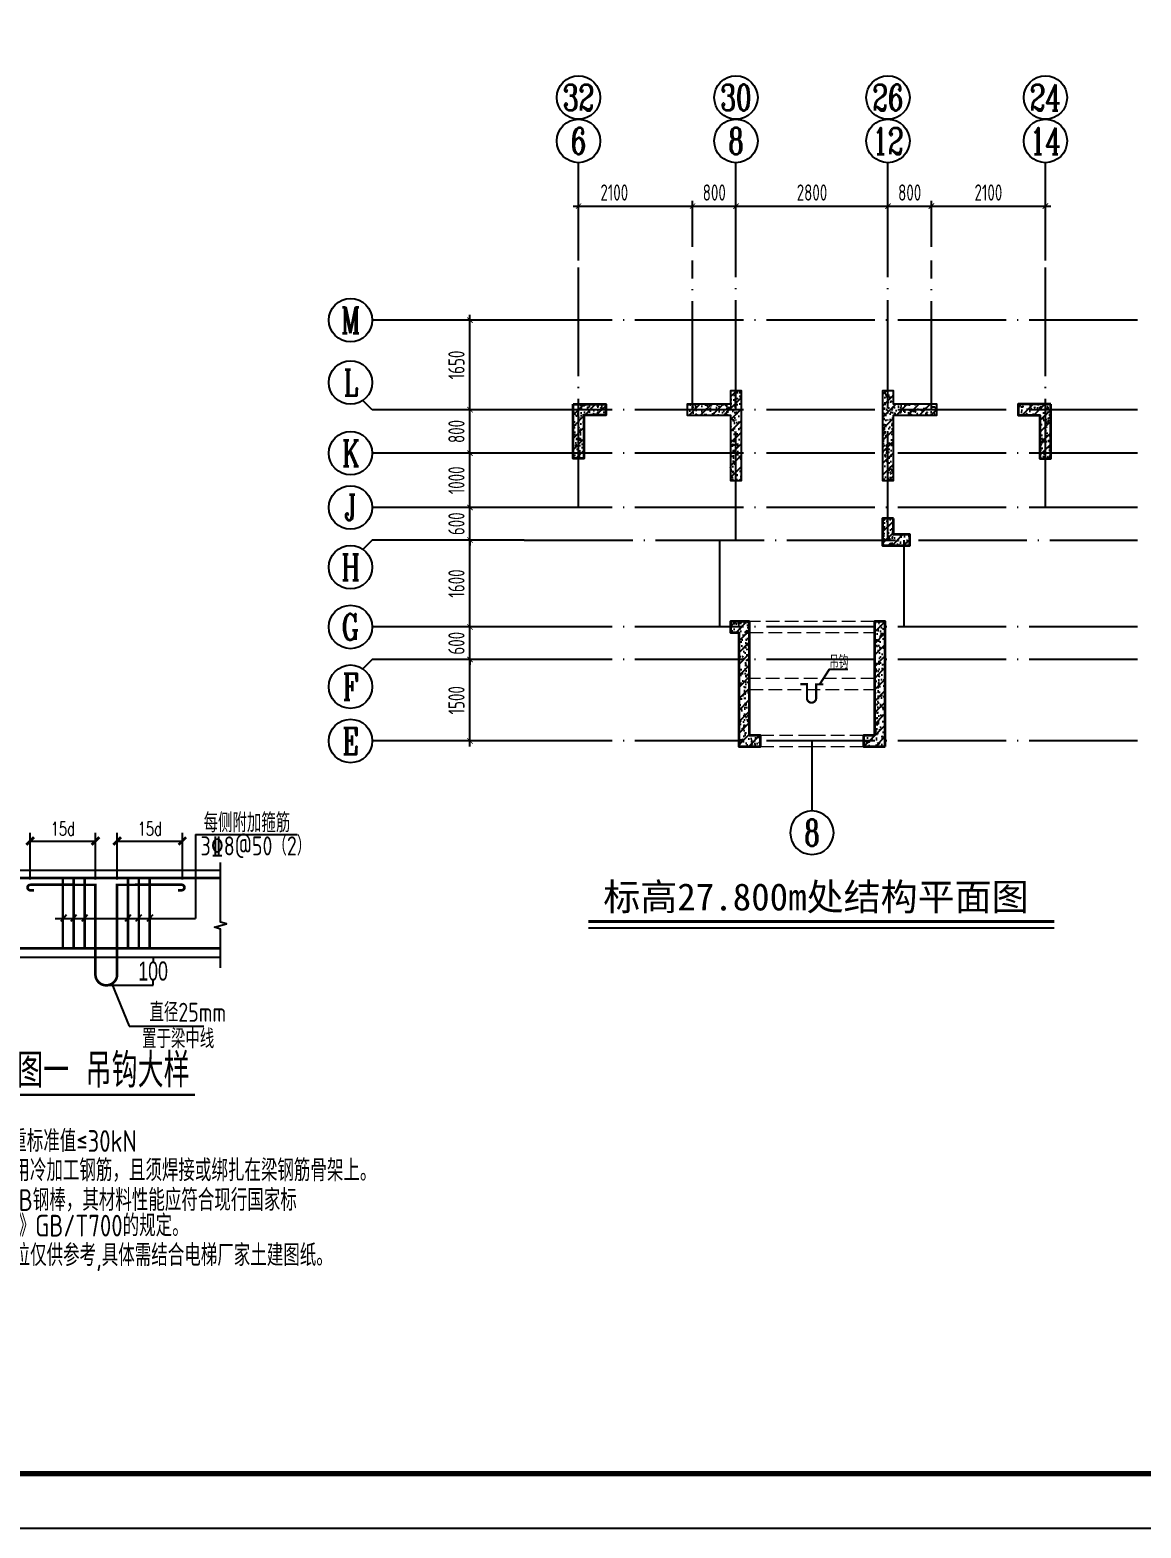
# Model space of a CAD drawing. Extents: x -668857 to 185752, y -270966 to 286822.
# Drawn here: x -168713 to -148245, y -247466 to -219877 of the extents above; entities that cross this region are included whole.
import ezdxf
from ezdxf.enums import TextEntityAlignment as Align

# ---------------------------------------------------------------- set-up
doc = ezdxf.new("R2010")
doc.units = 0
doc.header["$LTSCALE"] = 1000
for name, pattern in [('__DASH', [0.35, 0.25, -0.1]), ('DASH', [0.35, 0.25, -0.1]), ('DOTE', [2.42, 2, -0.2, 0.02, -0.2])]:
    doc.linetypes.add(name, pattern=pattern)
doc.layers.get('0').update_dxf_attribs({"linetype": 'CONTINUOUS'})
doc.layers.get('DEFPOINTS').update_dxf_attribs({"linetype": 'CONTINUOUS'})
for name, color, linetype in [('-TK', 7, 'CONTINUOUS'), ('0p-标字', 7, 'CONTINUOUS'), ('0p-标注', 43, 'CONTINUOUS'), ('A-AXIS', 1, 'CONTINUOUS'), ('A-DOTE', 10, 'DOTE'), ('AXIS_NUM', 7, 'CONTINUOUS'), ('DIM', 2, 'CONTINUOUS'), ('S-L主梁线', 4, 'DASH'), ('S-Q墙填充', 252, 'CONTINUOUS'), ('S-Q墙实线', 6, 'CONTINUOUS'), ('S-Y一般标注', 3, 'CONTINUOUS'), ('S-Z柱填充', 252, 'CONTINUOUS'), ('S-Z柱实线', 6, 'CONTINUOUS'), ('S-引出线', 40, 'CONTINUOUS'), ('S-文字', 7, 'CONTINUOUS'), ('TEXT', 2, 'CONTINUOUS')]:
    doc.layers.add(name, color=color, linetype=linetype)
doc.styles.add('$2$X', font='romans0.shx', dxfattribs={"width": 0.7, "bigfont": 'hz00.shx'})
doc.styles.add('-宋体', font='', dxfattribs={"width": 0.7, "height": 300, "bigfont": '宋体.TTF'})
doc.styles.add('AHZTXT', font='atxt.shx', dxfattribs={"width": 0.7, "bigfont": 'ahztxt.shx'})
doc.styles.add('DIM_FONT', font='SIMPLEX.shx', dxfattribs={"width": 0.56})
doc.styles.add('TSSD_Axis', font='complex.shx', dxfattribs={"width": 0.7, "bigfont": 'hztxt.shx'})
doc.styles.add('TSSD_DIMENSION', font='Tssdeng.shx', dxfattribs={"width": 0.7, "bigfont": 'tssdchn.shx'})
doc.styles.add('TSSD_REIN', font='tssdeng.shx', dxfattribs={"width": 0.7, "height": 300, "bigfont": 'tssdchn.shx'})
doc.styles.get('-宋体').set_extended_font_data('SimSun')
doc.dimstyles.new('DIM梁定位100', dxfattribs={"dimtxt": 250, "dimasz": 100, "dimexe": 150, "dimexo": 100, "dimgap": 100, "dimtad": 1, "dimdec": 0, "dimdsep": 46, "dimtxsty": '$2$X', "dimblk": '$1$_archtick', "dimcen": 2.5, "dimclrd": 256, "dimclre": 256, "dimclrt": 7, "dimadec": 3, "dimazin": 0, "dimtfac": 1, "dimtdec": 0, "dimtix": 1, "dimtmove": 2, "dimatfit": 3, "dimldrblk": '$1$_archtick', "dimfxl": 1.25, "dimtolj": 1, "dimtzin": 0, "dimlwd": -1, "dimlwe": -1, "dimarcsym": 0})
doc.dimstyles.new('NORMAL', dxfattribs={"dimtxt": 0.18, "dimasz": 0.18, "dimexe": 0.18, "dimexo": 0.0625, "dimgap": 0.09, "dimtad": 0, "dimtih": 1, "dimtoh": 1, "dimdec": 4, "dimzin": 0, "dimdsep": 46, "dimtxsty": 'DIM_FONT', "dimcen": 0.09, "dimclrt": 4, "dimadec": 0, "dimazin": 0, "dimtfac": 1, "dimtdec": 4, "dimtofl": 0, "dimtmove": 2, "dimatfit": 3, "dimfxl": 1, "dimtolj": 1, "dimtzin": 0, "dimarcsym": 0})
doc.dimstyles.new('TSSD_100_100', dxfattribs={"dimtxt": 300, "dimasz": 100, "dimexe": 100, "dimexo": 250, "dimgap": 100, "dimtad": 1, "dimdec": 0, "dimzin": 0, "dimdsep": 46, "dimtxsty": 'TSSD_DIMENSION', "dimblk": 'ARCHTICK', "dimcen": 0, "dimdle": 100, "dimclrt": 7, "dimadec": 0, "dimazin": 0, "dimtfac": 1, "dimtdec": 0, "dimtix": 1, "dimtmove": 2, "dimatfit": 3, "dimldrblk": 'ARCHTICK', "dimfxl": 1, "dimtolj": 1, "dimtzin": 0, "dimarcsym": 0})
pattern_1 = [(50, (-145880.7, -181478.28), (215.17805, -18.82564), [22.5, -247.5]), (355, (-145880.7, -181478.28), (-41.6254, 225.6576), [18, -198]), (100.4514, (-145862.77, -181479.85), (173.5528, 206.8319), [19.1221, -210.3426]), (46.1842, (-145880.7, -181418.28), (320.1723, -49.6557), [33.75, -371.25]), (96.6356, (-145854.02, -181422.42), (280.3988, 292.2354), [28.683, -315.514]), (351.1842, (-145880.7, -181418.28), (280.3986, 292.2356), [27, -297]), (21, (-145850.7, -181433.28), (179.0721, -120.78567), [22.5, -247.5]), (326, (-145850.7, -181433.28), (72.9946, 217.545), [18, -198]), (71.4514, (-145835.78, -181443.35), (252.0668, 96.75915), [19.1221, -210.3426]), (37.5, (-145880.705, -181478.28), (3.64796, 99.86816), [0, -195.6, 0, -201, 0, -198.75]), (7.5, (-145880.7, -181478.28), (78.92086, 118.32351), [0, -114.6, 0, -191.1, 0, -75.75]), (327.5, (-145947.605, -181478.28), (160.14673, -6.76646), [0, -75, 0, -234, 0, -310.5]), (317.5, (-145977.6, -181478.28), (174.95585, 30.0315), [0, -97.5, 0, -155.4, 0, -220.5]), (45, (-145880.7, -181478.28), (-106.066, 106.066), [])]
pattern_2 = [(50, (-151142.54, -13442.2), (215.17805, -18.82564), [22.5, -247.5]), (355, (-151142.54, -13442.2), (-41.6254, 225.65764), [18, -198]), (100.4514, (-151124.6, -13443.78), (173.55281, 206.83186), [19.12206, -210.34263]), (46.1842, (-151142.54, -13382.2), (320.1723, -49.6557), [33.75, -371.25]), (96.6356, (-151115.86, -13386.34), (280.3988, 292.23536), [28.6831, -315.5139]), (351.1842, (-151142.54, -13382.2), (280.3986, 292.2356), [27, -297]), (21, (-151112.54, -13397.2), (179.07212, -120.78567), [22.5, -247.5]), (326, (-151112.54, -13397.2), (72.9946, 217.54501), [18, -198]), (71.4514, (-151097.62, -13407.27), (252.06679, 96.75915), [19.12206, -210.34263]), (37.5, (-151142.54, -13442.21), (3.647957, 99.868156), [0, -195.6, 0, -201, 0, -198.75]), (7.5, (-151142.54, -13442.21), (78.92086, 118.323514), [0, -114.6, 0, -191.1, 0, -75.75]), (327.5, (-151209.44, -13442.21), (160.14673, -6.766462), [0, -75, 0, -234, 0, -310.5]), (317.5, (-151239.44, -13442.2), (174.95585, 30.031495), [0, -97.5, 0, -155.4, 0, -220.5]), (45, (-151142.54, -13442.2), (-106.06602, 106.06602), [])]

# ---------------------------------------------------------------- blocks, each defined once
blk = doc.blocks.new('A1')
blk.add_lwpolyline([(0, 59400), (0, 0), (84100, 0), (84100, 59400)], close=True)
at = {"const_width": 100}
blk.add_lwpolyline([(2500, 58400), (2500, 1000), (83100, 1000), (83100, 58400)], close=True, dxfattribs=at)
blk = doc.blocks.new('ts_axno')
at = {"color": 0, "linetype": 'ByBlock', "lineweight": -2}
blk.add_circle((0, 0), 0.5, dxfattribs=at)
at = {"color": 0, "linetype": 'ByBlock', "lineweight": -2, "style": 'TSSD_Axis', "width": 0.7}
blk.add_attdef('A', text='', height=0.6, dxfattribs=at).set_placement((0, 0), align=Align.MIDDLE_CENTER)
blk = doc.blocks.new('_ArchTick')
at = {"color": 0, "linetype": 'ByBlock', "const_width": 0.15}
blk.add_lwpolyline([(-0.5, -0.5), (0.5, 0.5)], dxfattribs=at)
blk = doc.blocks.new('*D2775')
at = {"layer": 'DEFPOINTS', "color": 0, "transparency": 16777216}
for p in [(-156507, -223121), (-158607, -224121), (-156507, -224121)]:
    blk.add_point(p, dxfattribs=at)
at = {"layer": 'S-Y一般标注', "color": 0, "lineweight": -2, "transparency": 16777216}
for p, q in [((-158707, -223121), (-156407, -223121)), ((-158607, -223871), (-158607, -223021)), ((-156507, -223871), (-156507, -223021))]:
    blk.add_line(p, q, dxfattribs=at)
at = {"layer": 'S-Y一般标注', "color": 0, "lineweight": -2, "transparency": 16777216, "xscale": 100, "yscale": 100, "zscale": 100, "rotation": 180}
blk.add_blockref('_ArchTick', (-158607, -223121), dxfattribs=at)
at = {"layer": 'S-Y一般标注', "color": 0, "lineweight": -2, "transparency": 16777216, "xscale": 100, "yscale": 100, "zscale": 100}
blk.add_blockref('_ArchTick', (-156507, -223121), dxfattribs=at)
at = {"layer": 'S-Y一般标注', "color": 7, "transparency": 16777216, "insert": (-157949, -222871), "char_height": 300, "attachment_point": 5, "style": 'TSSD_DIMENSION'}
blk.add_mtext('\\A1;2100', dxfattribs=at)
blk = doc.blocks.new('*D2776')
at = {"layer": 'DEFPOINTS', "color": 0, "transparency": 16777216}
for p in [(-152907, -223121), (-155707, -224121), (-152907, -224121)]:
    blk.add_point(p, dxfattribs=at)
at = {"layer": 'S-Y一般标注', "color": 0, "lineweight": -2, "transparency": 16777216}
for p, q in [((-155807, -223121), (-152807, -223121)), ((-155707, -223871), (-155707, -223021)), ((-152907, -223871), (-152907, -223021))]:
    blk.add_line(p, q, dxfattribs=at)
at = {"layer": 'S-Y一般标注', "color": 0, "lineweight": -2, "transparency": 16777216, "xscale": 100, "yscale": 100, "zscale": 100, "rotation": 180}
blk.add_blockref('_ArchTick', (-155707, -223121), dxfattribs=at)
at = {"layer": 'S-Y一般标注', "color": 0, "lineweight": -2, "transparency": 16777216, "xscale": 100, "yscale": 100, "zscale": 100}
blk.add_blockref('_ArchTick', (-152907, -223121), dxfattribs=at)
at = {"layer": 'S-Y一般标注', "color": 7, "transparency": 16777216, "insert": (-154307, -222871), "char_height": 300, "attachment_point": 5, "style": 'TSSD_DIMENSION'}
blk.add_mtext('\\A1;2800', dxfattribs=at)
blk = doc.blocks.new('*D2777')
at = {"layer": 'DEFPOINTS', "color": 0, "transparency": 16777216}
for p in [(-152107, -223121), (-152907, -224121), (-152107, -224121)]:
    blk.add_point(p, dxfattribs=at)
at = {"layer": 'S-Y一般标注', "color": 0, "lineweight": -2, "transparency": 16777216}
for p, q in [((-153007, -223121), (-152007, -223121)), ((-152907, -223871), (-152907, -223021)), ((-152107, -223871), (-152107, -223021))]:
    blk.add_line(p, q, dxfattribs=at)
at = {"layer": 'S-Y一般标注', "color": 0, "lineweight": -2, "transparency": 16777216, "xscale": 100, "yscale": 100, "zscale": 100, "rotation": 180}
blk.add_blockref('_ArchTick', (-152907, -223121), dxfattribs=at)
at = {"layer": 'S-Y一般标注', "color": 0, "lineweight": -2, "transparency": 16777216, "xscale": 100, "yscale": 100, "zscale": 100}
blk.add_blockref('_ArchTick', (-152107, -223121), dxfattribs=at)
at = {"layer": 'S-Y一般标注', "color": 7, "transparency": 16777216, "insert": (-152507, -222871), "char_height": 300, "attachment_point": 5, "style": 'TSSD_DIMENSION'}
blk.add_mtext('\\A1;800', dxfattribs=at)
blk = doc.blocks.new('*D2778')
at = {"layer": 'DEFPOINTS', "color": 0, "transparency": 16777216}
for p in [(-160607, -231471), (-159607, -231471), (-159607, -232971)]:
    blk.add_point(p, dxfattribs=at)
at = {"layer": 'S-Y一般标注', "color": 0, "lineweight": -2, "transparency": 16777216}
for p, q in [((-160607, -233071), (-160607, -231371)), ((-159857, -231471), (-160707, -231471)), ((-159857, -232971), (-160707, -232971))]:
    blk.add_line(p, q, dxfattribs=at)
at = {"layer": 'S-Y一般标注', "color": 0, "lineweight": -2, "transparency": 16777216, "xscale": 100, "yscale": 100, "zscale": 100}
for p, rotation in [((-160607, -231471), 90), ((-160607, -232971), 270)]:
    blk.add_blockref('_ArchTick', p, dxfattribs=dict(at, rotation=rotation))
at = {"layer": 'S-Y一般标注', "color": 7, "transparency": 16777216, "insert": (-160857, -232221), "char_height": 300, "attachment_point": 5, "rotation": 90, "style": 'TSSD_DIMENSION'}
blk.add_mtext('\\A1;1500', dxfattribs=at)
blk = doc.blocks.new('*D2779')
at = {"layer": 'DEFPOINTS', "color": 0, "transparency": 16777216}
for p in [(-160607, -230871), (-159607, -230871), (-159607, -231471)]:
    blk.add_point(p, dxfattribs=at)
at = {"layer": 'S-Y一般标注', "color": 0, "lineweight": -2, "transparency": 16777216}
for p, q in [((-159857, -230871), (-160707, -230871)), ((-160607, -230871), (-160607, -230771)), ((-160607, -231471), (-160607, -230871)), ((-159857, -231471), (-160707, -231471)), ((-160607, -231471), (-160607, -231571))]:
    blk.add_line(p, q, dxfattribs=at)
at = {"layer": 'S-Y一般标注', "color": 0, "lineweight": -2, "transparency": 16777216, "xscale": 100, "yscale": 100, "zscale": 100}
for p, rotation in [((-160607, -230871), 270), ((-160607, -231471), 90)]:
    blk.add_blockref('_ArchTick', p, dxfattribs=dict(at, rotation=rotation))
at = {"layer": 'S-Y一般标注', "color": 7, "transparency": 16777216, "insert": (-160857, -231171), "char_height": 300, "attachment_point": 5, "rotation": 90, "style": 'TSSD_DIMENSION'}
blk.add_mtext('\\A1;600', dxfattribs=at)
blk = doc.blocks.new('*D2780')
at = {"layer": 'DEFPOINTS', "color": 0, "transparency": 16777216}
for p in [(-160607, -229271), (-159607, -229271), (-159607, -230871)]:
    blk.add_point(p, dxfattribs=at)
at = {"layer": 'S-Y一般标注', "color": 0, "lineweight": -2, "transparency": 16777216}
for p, q in [((-160607, -230971), (-160607, -229171)), ((-159857, -229271), (-160707, -229271)), ((-159857, -230871), (-160707, -230871))]:
    blk.add_line(p, q, dxfattribs=at)
at = {"layer": 'S-Y一般标注', "color": 0, "lineweight": -2, "transparency": 16777216, "xscale": 100, "yscale": 100, "zscale": 100}
for p, rotation in [((-160607, -229271), 90), ((-160607, -230871), 270)]:
    blk.add_blockref('_ArchTick', p, dxfattribs=dict(at, rotation=rotation))
at = {"layer": 'S-Y一般标注', "color": 7, "transparency": 16777216, "insert": (-160857, -230071), "char_height": 300, "attachment_point": 5, "rotation": 90, "style": 'TSSD_DIMENSION'}
blk.add_mtext('\\A1;1600', dxfattribs=at)
blk = doc.blocks.new('*D2781')
at = {"layer": 'DEFPOINTS', "color": 0, "transparency": 16777216}
for p in [(-160607, -228671), (-159607, -228671), (-159607, -229271)]:
    blk.add_point(p, dxfattribs=at)
at = {"layer": 'S-Y一般标注', "color": 0, "lineweight": -2, "transparency": 16777216}
for p, q in [((-159857, -228671), (-160707, -228671)), ((-160607, -228671), (-160607, -228571)), ((-160607, -229271), (-160607, -228671)), ((-159857, -229271), (-160707, -229271)), ((-160607, -229271), (-160607, -229371))]:
    blk.add_line(p, q, dxfattribs=at)
at = {"layer": 'S-Y一般标注', "color": 0, "lineweight": -2, "transparency": 16777216, "xscale": 100, "yscale": 100, "zscale": 100}
for p, rotation in [((-160607, -228671), 270), ((-160607, -229271), 90)]:
    blk.add_blockref('_ArchTick', p, dxfattribs=dict(at, rotation=rotation))
at = {"layer": 'S-Y一般标注', "color": 7, "transparency": 16777216, "insert": (-160857, -228971), "char_height": 300, "attachment_point": 5, "rotation": 90, "style": 'TSSD_DIMENSION'}
blk.add_mtext('\\A1;600', dxfattribs=at)
blk = doc.blocks.new('*D2782')
at = {"layer": 'DEFPOINTS', "color": 0, "transparency": 16777216}
for p in [(-160607, -227671), (-159607, -227671), (-159607, -228671)]:
    blk.add_point(p, dxfattribs=at)
at = {"layer": 'S-Y一般标注', "color": 0, "lineweight": -2, "transparency": 16777216}
for p, q in [((-160607, -228771), (-160607, -227571)), ((-159857, -227671), (-160707, -227671)), ((-159857, -228671), (-160707, -228671))]:
    blk.add_line(p, q, dxfattribs=at)
at = {"layer": 'S-Y一般标注', "color": 0, "lineweight": -2, "transparency": 16777216, "xscale": 100, "yscale": 100, "zscale": 100}
for p, rotation in [((-160607, -227671), 90), ((-160607, -228671), 270)]:
    blk.add_blockref('_ArchTick', p, dxfattribs=dict(at, rotation=rotation))
at = {"layer": 'S-Y一般标注', "color": 7, "transparency": 16777216, "insert": (-160857, -228171), "char_height": 300, "attachment_point": 5, "rotation": 90, "style": 'TSSD_DIMENSION'}
blk.add_mtext('\\A1;1000', dxfattribs=at)
blk = doc.blocks.new('*D2783')
at = {"layer": 'DEFPOINTS', "color": 0, "transparency": 16777216}
for p in [(-160607, -226871), (-159607, -226871), (-159607, -227671)]:
    blk.add_point(p, dxfattribs=at)
at = {"layer": 'S-Y一般标注', "color": 0, "lineweight": -2, "transparency": 16777216}
for p, q in [((-160607, -227771), (-160607, -226771)), ((-159857, -226871), (-160707, -226871)), ((-159857, -227671), (-160707, -227671))]:
    blk.add_line(p, q, dxfattribs=at)
at = {"layer": 'S-Y一般标注', "color": 0, "lineweight": -2, "transparency": 16777216, "xscale": 100, "yscale": 100, "zscale": 100}
for p, rotation in [((-160607, -226871), 90), ((-160607, -227671), 270)]:
    blk.add_blockref('_ArchTick', p, dxfattribs=dict(at, rotation=rotation))
at = {"layer": 'S-Y一般标注', "color": 7, "transparency": 16777216, "insert": (-160857, -227271), "char_height": 300, "attachment_point": 5, "rotation": 90, "style": 'TSSD_DIMENSION'}
blk.add_mtext('\\A1;800', dxfattribs=at)
blk = doc.blocks.new('*D2784')
at = {"layer": 'DEFPOINTS', "color": 0, "transparency": 16777216}
for p in [(-155707, -223121), (-156507, -224121), (-155707, -224121)]:
    blk.add_point(p, dxfattribs=at)
at = {"layer": 'S-Y一般标注', "color": 0, "lineweight": -2, "transparency": 16777216}
for p, q in [((-156607, -223121), (-155607, -223121)), ((-156507, -223871), (-156507, -223021)), ((-155707, -223871), (-155707, -223021))]:
    blk.add_line(p, q, dxfattribs=at)
at = {"layer": 'S-Y一般标注', "color": 0, "lineweight": -2, "transparency": 16777216, "xscale": 100, "yscale": 100, "zscale": 100, "rotation": 180}
blk.add_blockref('_ArchTick', (-156507, -223121), dxfattribs=at)
at = {"layer": 'S-Y一般标注', "color": 0, "lineweight": -2, "transparency": 16777216, "xscale": 100, "yscale": 100, "zscale": 100}
blk.add_blockref('_ArchTick', (-155707, -223121), dxfattribs=at)
at = {"layer": 'S-Y一般标注', "color": 7, "transparency": 16777216, "insert": (-156107, -222871), "char_height": 300, "attachment_point": 5, "style": 'TSSD_DIMENSION'}
blk.add_mtext('\\A1;800', dxfattribs=at)
blk = doc.blocks.new('*D2785')
at = {"layer": 'DEFPOINTS', "color": 0, "transparency": 16777216}
for p in [(-150007, -223121), (-152107, -224121), (-150007, -224121)]:
    blk.add_point(p, dxfattribs=at)
at = {"layer": 'S-Y一般标注', "color": 0, "lineweight": -2, "transparency": 16777216}
for p, q in [((-152207, -223121), (-149907, -223121)), ((-152107, -223871), (-152107, -223021)), ((-150007, -223871), (-150007, -223021))]:
    blk.add_line(p, q, dxfattribs=at)
at = {"layer": 'S-Y一般标注', "color": 0, "lineweight": -2, "transparency": 16777216, "xscale": 100, "yscale": 100, "zscale": 100, "rotation": 180}
blk.add_blockref('_ArchTick', (-152107, -223121), dxfattribs=at)
at = {"layer": 'S-Y一般标注', "color": 0, "lineweight": -2, "transparency": 16777216, "xscale": 100, "yscale": 100, "zscale": 100}
blk.add_blockref('_ArchTick', (-150007, -223121), dxfattribs=at)
at = {"layer": 'S-Y一般标注', "color": 7, "transparency": 16777216, "insert": (-151057, -222871), "char_height": 300, "attachment_point": 5, "style": 'TSSD_DIMENSION'}
blk.add_mtext('\\A1;2100', dxfattribs=at)
blk = doc.blocks.new('*D2786')
at = {"layer": 'DEFPOINTS', "color": 0, "transparency": 16777216}
for p in [(-160607, -225221), (-159607, -225221), (-159607, -226871)]:
    blk.add_point(p, dxfattribs=at)
at = {"layer": 'S-Y一般标注', "color": 0, "lineweight": -2, "transparency": 16777216}
for p, q in [((-160607, -226971), (-160607, -225121)), ((-159857, -225221), (-160707, -225221)), ((-159857, -226871), (-160707, -226871))]:
    blk.add_line(p, q, dxfattribs=at)
at = {"layer": 'S-Y一般标注', "color": 0, "lineweight": -2, "transparency": 16777216, "xscale": 100, "yscale": 100, "zscale": 100}
for p, rotation in [((-160607, -225221), 90), ((-160607, -226871), 270)]:
    blk.add_blockref('_ArchTick', p, dxfattribs=dict(at, rotation=rotation))
at = {"layer": 'S-Y一般标注', "color": 7, "transparency": 16777216, "insert": (-160857, -226046), "char_height": 300, "attachment_point": 5, "rotation": 90, "style": 'TSSD_DIMENSION'}
blk.add_mtext('\\A1;1650', dxfattribs=at)
blk = doc.blocks.new('*D475')
at = {"layer": '0p-标字', "color": 0, "lineweight": -2, "transparency": 16777216}
for p, q in [((-167958, -130280), (-167296, -130280)), ((-167296, -130280), (-167296, -130365)), ((-167296, -130801), (-167296, -130715)), ((-168158, -130801), (-167296, -130801))]:
    blk.add_line(p, q, dxfattribs=at)
at = {"layer": '0p-标字', "color": 0, "transparency": 16777216}
for points in [[(-167296, -130280), (-167296, -130280), (-167296, -130280)], [(-167296, -130801), (-167296, -130801), (-167296, -130801)]]:
    blk.add_solid(points, dxfattribs=at)
at = {"layer": 'DEFPOINTS', "color": 0, "transparency": 16777216}
for p in [(-167958, -130280), (-167296, -130280), (-168158, -130801)]:
    blk.add_point(p, dxfattribs=at)
at = {"layer": '0p-标字', "color": 4, "transparency": 16777216, "insert": (-167296, -130540), "char_height": 350, "attachment_point": 5, "style": 'AHZTXT'}
blk.add_mtext('\\A1;100', dxfattribs=at)
blk = doc.blocks.new('$1$_archtick')
at = {"const_width": 0.5}
blk.add_lwpolyline([(-0.7, -0.7), (0.7, 0.7)], dxfattribs=at)
blk = doc.blocks.new('*D476')
at = {"layer": '0p-标注', "transparency": 16777216}
for p, q in [((-169560, -128849), (-169560, -127993)), ((-168358, -128850), (-168358, -127993)), ((-169560, -128143), (-168358, -128143))]:
    blk.add_line(p, q, dxfattribs=at)
at = {"layer": 'DEFPOINTS', "color": 0, "transparency": 16777216}
for p in [(-168358, -128143), (-169560, -128949), (-168358, -128950)]:
    blk.add_point(p, dxfattribs=at)
at = {"layer": '0p-标注', "transparency": 16777216, "xscale": 100, "yscale": 100, "zscale": 100, "rotation": 180}
blk.add_blockref('$1$_archtick', (-169560, -128143), dxfattribs=at)
at = {"layer": '0p-标注', "transparency": 16777216, "xscale": 100, "yscale": 100, "zscale": 100}
blk.add_blockref('$1$_archtick', (-168358, -128143), dxfattribs=at)
at = {"layer": '0p-标注', "color": 7, "transparency": 16777216, "insert": (-168959, -127918), "char_height": 250, "attachment_point": 5, "style": '$2$X'}
blk.add_mtext('\\A1;15d', dxfattribs=at)
blk = doc.blocks.new('*D477')
at = {"layer": '0p-标注', "transparency": 16777216}
for p, q in [((-167958, -128849), (-167958, -127993)), ((-166756, -128850), (-166756, -127993)), ((-167958, -128143), (-166756, -128143))]:
    blk.add_line(p, q, dxfattribs=at)
at = {"layer": 'DEFPOINTS', "color": 0, "transparency": 16777216}
for p in [(-166756, -128143), (-167958, -128949), (-166756, -128950)]:
    blk.add_point(p, dxfattribs=at)
at = {"layer": '0p-标注', "transparency": 16777216, "xscale": 100, "yscale": 100, "zscale": 100, "rotation": 180}
blk.add_blockref('$1$_archtick', (-167958, -128143), dxfattribs=at)
at = {"layer": '0p-标注', "transparency": 16777216, "xscale": 100, "yscale": 100, "zscale": 100}
blk.add_blockref('$1$_archtick', (-166756, -128143), dxfattribs=at)
at = {"layer": '0p-标注', "color": 7, "transparency": 16777216, "insert": (-167357, -127918), "char_height": 250, "attachment_point": 5, "style": '$2$X'}
blk.add_mtext('\\A1;15d', dxfattribs=at)
blk = doc.blocks.new('20210810.16093829')
at = {"layer": '0p-标字', "color": 1}
for p, q in [((6000.40859, 7975.87228), (7870.56457, 7975.87228)), ((6000.40859, 7975.87228), (6000.40859, 6434.21455)), ((2266.50612, 7322.48407), (6457.76552, 7322.48407)), ((3413.08729, 6434.21455), (6000.40859, 6434.21455)), ((3514.78155, 6384.76322), (3620.68501, 6502.96611)), ((3701.22216, 6384.76322), (3807.12563, 6502.96611)), ((3901.22216, 6384.76322), (4007.12563, 6502.96611)), ((4701.22216, 6384.76322), (4807.12563, 6502.96611)), ((4901.22216, 6384.76322), (5007.12563, 6502.96611)), ((5109.67416, 6384.76322), (5215.57763, 6502.96611)), ((2266.50612, 5722.48407), (6457.76552, 5722.48407)), ((4457.24154, 5229.84358), (4772.72668, 4447.02019)), ((4772.72668, 4447.02019), (6151.02435, 4447.02019))]:
    blk.add_line(p, q, dxfattribs=at)
for points in [[(2266.50612, 5498.4886), (2266.50612, 6236.34762), (2156.50612, 6271.34762), (2376.50612, 6331.34762), (2266.50612, 6366.34762), (2266.50612, 7462.48407)], [(6457.76552, 5521.47859), (6457.76552, 6236.34762), (6347.76552, 6271.34762), (6567.76552, 6331.34762), (6457.76552, 6366.34762), (6457.76552, 7462.48407)]]:
    blk.add_lwpolyline(points, dxfattribs=at)
at = {"layer": '0p-标字'}
for points, const_width in [([(6457.76552, 7177.90655), (2266.50612, 7177.90655)], 48.6), ([(3553.97991, 5881.62742), (3553.97991, 7177.90655)], 48.6), ([(3753.97991, 5881.62742), (3753.97991, 7177.90655)], 48.6), ([(3953.97991, 5881.62742), (3953.97991, 7177.90655)], 48.6), ([(4753.97991, 5881.62742), (4753.97991, 7177.90655)], 48.6), ([(4953.97991, 5881.62742), (4953.97991, 7177.90655)], 48.6), ([(5153.97991, 5881.62742), (5153.97991, 7177.90655)], 48.6), ([(4153.97991, 5401.29618), (4153.97991, 7051.92946), (2951.96496, 7052.70409)], 48.6), ([(3024.71295, 6951.92946), (2953.97991, 6951.92946)], 48.6), ([(4553.97991, 5401.29618), (4553.97991, 7051.92946), (5744.30571, 7052.87429)], 48.6), ([(5673.57267, 6952.87429), (5744.30571, 6952.87429)], 48.6), ([(6457.76552, 5881.62742), (2266.50612, 5881.62742)], 48.6), ([(5985.42139, 3184.72529), (2656.02737, 3184.72529)], 40)]:
    blk.add_lwpolyline(points, dxfattribs=dict(at, const_width=const_width))
at = {"layer": '0p-标字', "const_width": 48.6}
for points in [[(2953.97991, 7051.92946, 1), (2953.97991, 6951.92946)], [(5744.30571, 6952.87429, 1), (5744.30571, 7052.87429)], [(4153.97991, 5401.29618, 1), (4553.97991, 5401.29618)]]:
    blk.add_lwpolyline(points, format="xyb", dxfattribs=at)
at = {"layer": '0p-标字', "style": 'TSSD_REIN', "width": 0.8}
for s, height, p in [('每侧附加箍筋 ', 350, (6147.06507, 8020.74429)), ('3%%1328@50（2）', 350, (6090.82149, 7594.06875)), ('直径25mm', 350, (5149.58409, 4530.27781)), ('置于梁中线', 350, (5013.85968, 4042.24912)), ('图一 吊钩大样', 630, (2710.73088, 3318.88252)), ('1、本大样适用于吊重标准值≤30kN', 400, (0.95031, 2134.06157)), ('2、吊钩钢筋不得采用冷加工钢筋，且须焊接或绑扎在梁钢筋骨架上。', 400, (2.48862, 1594.02407)), ('吊钩采用Q235B钢棒，其材料性能应符合现行国家标', 400, (612.3984, 1047.31317)), ('准《碳素结构钢》GB/T700的规定。', 400, (612.3984, 575.30049)), ('3、吊钩梁位置及定位仅供参考,具体需结合电梯厂家土建图纸。', 400, (0, 30.76923))]:
    blk.add_text(s, height=height, dxfattribs=at).set_placement(p)
at = {"layer": '0p-标字', "color": 1}
dim = blk.add_linear_dim(base=(5216.15346, 5722.48407), p1=(4353.97991, 5201.29618), p2=(4553.97991, 5722.48407), angle=90, text='100', dimstyle='NORMAL', override={"dimtxt": 350, "dimlfac": 0.25, "dimtxsty": 'AHZTXT', "dimse1": 0}, dxfattribs=at)
dim.commit()
dim.dimension.update_dxf_attribs({"geometry": '*D475', "text_midpoint": (5216.15346, 5461.89013), "insert": (172512.34237, 136002.14029)})
at = {"layer": '0p-标注'}
for base, p1, p2, picture, middle in [((4153.97991, 7859.45643), (2951.96496, 7052.70409), (4153.97991, 7051.92946), '*D476', (3552.97243, 8084.45643)), ((5755.99486, 7859.45643), (4553.97991, 7052.70409), (5755.99486, 7051.92946), '*D477', (5154.98738, 8084.45643))]:
    dim = blk.add_linear_dim(base=base, p1=p1, p2=p2, text='15d', dimstyle='DIM梁定位100', dxfattribs=at)
    dim.commit()
    dim.dimension.update_dxf_attribs({"geometry": picture, "text_midpoint": middle, "insert": (172512.34237, 136002.14029)})

msp = doc.modelspace()

# ---------------------------------------------------------------- hatches: boundary and pattern name
at = {"layer": 'S-Q墙填充'}
h = msp.add_hatch(dxfattribs=at)
h.set_pattern_fill('ARMORED', color=252, scale=30, style=0)
h.set_pattern_definition(pattern_1)
h.paths.add_polyline_path([(-158707.44, -226771.32), (-158107.53, -226771.32), (-158107.53, -226971.32), (-158507.44, -226971.32), (-158507.44, -227771.32), (-158707.44, -227771.32)])
h = msp.add_hatch(dxfattribs=at)
h.set_pattern_fill('ARMORED', color=252, scale=30, style=0)
h.set_pattern_definition(pattern_2)
h.paths.add_polyline_path([(-155607.44, -226871.32), (-155607.44, -226521.32), (-155807.44, -226521.32), (-155807.44, -226771.32), (-156607.57, -226771.32), (-156607.57, -226971.32), (-155807.44, -226971.32), (-155807.44, -228171.32), (-155607.44, -228171.32)])
h = msp.add_hatch(dxfattribs=at)
h.set_pattern_fill('ARMORED', color=252, scale=30, style=0)
h.set_pattern_definition(pattern_2)
h.paths.add_polyline_path([(-153007.44, -226871.32), (-153007.44, -228171.32), (-152807.44, -228171.32), (-152807.44, -226971.32), (-152007.84, -226971.32), (-152007.84, -226771.32), (-152807.44, -226771.32), (-152807.44, -226521.32), (-153007.44, -226521.32)])
h = msp.add_hatch(dxfattribs=at)
h.set_pattern_fill('ARMORED', color=252, scale=30, style=0)
h.set_pattern_definition(pattern_1)
h.paths.add_polyline_path([(-149907.44, -226771.32), (-150507.36, -226771.32), (-150507.36, -226971.32), (-150107.44, -226971.32), (-150107.44, -227771.32), (-149907.44, -227771.32)])
h = msp.add_hatch(dxfattribs=at)
h.set_pattern_fill('ARMORED', color=252, scale=30, style=0)
h.set_pattern_definition(pattern_1)
h.paths.add_polyline_path([(-155457.44, -230771.32), (-155807.45, -230771.32), (-155807.45, -230971.32), (-155657.44, -230971.32), (-155657.44, -231471.32), (-155657.44, -231921.32), (-155657.44, -233071.32), (-155257.44, -233071.32), (-155257.44, -232871.32), (-155457.44, -232871.32), (-155457.44, -231921.32), (-155457.44, -231471.32)])
h = msp.add_hatch(dxfattribs=at)
h.set_pattern_fill('ARMORED', color=252, scale=30, style=0)
h.set_pattern_definition(pattern_1)
h.paths.add_polyline_path([(-152957.44, -233071.32), (-152957.44, -231921.32), (-152957.44, -231471.32), (-152957.44, -230771.32), (-153157.44, -230771.32), (-153157.44, -231471.32), (-153157.44, -231921.32), (-153157.44, -232871.32), (-153357.44, -232871.32), (-153357.44, -233071.32)])
at = {"layer": 'S-Z柱填充'}
h = msp.add_hatch(dxfattribs=at)
h.set_pattern_fill('ARMORED', color=252, scale=30, style=0)
h.set_pattern_definition(pattern_1)
h.paths.add_polyline_path([(-152807.44, -228871.05), (-153007.44, -228871.05), (-153007.44, -229371.05), (-152507.44, -229371.05), (-152507.44, -229171.05), (-152807.44, -229171.05)])

# ---------------------------------------------------------------- linework, layer by layer
at = {"layer": 'A-AXIS'}
for p, q in [((-158607.44, -224121.44), (-158607.44, -222321.44)), ((-155707.44, -224121.44), (-155707.44, -222321.44)), ((-152907.44, -224121.44), (-152907.44, -222321.44)), ((-150007.44, -224121.44), (-150007.44, -222321.44)), ((-159607.44, -225221.32), (-162407.44, -225221.32)), ((-162407.44, -226871.32), (-162579.06, -226699.71)), ((-159607.44, -226871.32), (-162407.44, -226871.32)), ((-159607.44, -227671.32), (-162407.44, -227671.32)), ((-159607.44, -228671.32), (-162407.44, -228671.32)), ((-162407.44, -229271.05), (-162579.06, -229442.66)), ((-159607.44, -229271.05), (-162407.44, -229271.05)), ((-159607.44, -230871.32), (-162407.44, -230871.32)), ((-162407.44, -231471.32), (-162579.06, -231642.93)), ((-159607.44, -231471.32), (-162407.44, -231471.32)), ((-159607.44, -232971.32), (-162407.44, -232971.32))]:
    msp.add_line(p, q, dxfattribs=at)
at = {"layer": 'A-DOTE'}
for p, q in [((-158607.44, -228671.32), (-158607.44, -224121.44)), ((-156507.44, -226871.32), (-156507.44, -224121.44)), ((-155707.44, -229271.05), (-155707.44, -224121.44)), ((-152907.44, -229271.05), (-152907.44, -224121.44)), ((-152107.44, -226871.32), (-152107.44, -224121.44)), ((-150007.44, -228671.32), (-150007.44, -224121.44)), ((-148307.44, -225221.32), (-159607.44, -225221.32)), ((-148307.44, -226871.32), (-159607.44, -226871.32)), ((-148307.44, -227671.32), (-159607.44, -227671.32)), ((-148307.44, -228671.32), (-159607.44, -228671.32)), ((-159607.44, -229271.05), (-148307.44, -229271.05)), ((-156007.45, -230871.32), (-156007.45, -229271.32)), ((-152607.44, -230871.32), (-152607.44, -229271.32)), ((-148307.44, -230871.32), (-159607.44, -230871.32)), ((-148307.44, -231471.32), (-159607.44, -231471.32)), ((-148307.44, -232971.32), (-159607.44, -232971.32)), ((-154307.44, -232971.32), (-154307.44, -234259.88))]:
    msp.add_line(p, q, dxfattribs=at)
at = {"layer": 'DIM', "const_width": 40}
msp.add_lwpolyline([(-154098.2, -231927.11), (-154229.98, -231927.11), (-154229.98, -232180.87, -1), (-154400.12, -232180.87), (-154400.12, -231925.88), (-154524.62, -231925.88)], format="xyb", dxfattribs=at)
at = {"layer": 'S-L主梁线', "linetype": '__DASH', "lineweight": 18}
for p, q in [((-153157.44, -230771.32), (-155457.44, -230771.32)), ((-155457.44, -230971.32), (-153157.44, -230971.32)), ((-153157.44, -231821.32), (-155457.44, -231821.32)), ((-155457.44, -232021.32), (-153157.44, -232021.32)), ((-154307.43, -232871.32), (-155257.44, -232871.32)), ((-155257.44, -233071.32), (-154307.44, -233071.32)), ((-153357.44, -232871.32), (-154307.43, -232871.32)), ((-154307.42, -233071.32), (-153357.44, -233071.32))]:
    msp.add_line(p, q, dxfattribs=at)
at = {"layer": 'S-Q墙实线', "lineweight": 35}
for points in [[(-158707.44, -226771.32), (-158107.53, -226771.32), (-158107.53, -226971.32), (-158507.44, -226971.32), (-158507.44, -227771.32), (-158707.44, -227771.32)], [(-149907.44, -226771.32), (-150507.36, -226771.32), (-150507.36, -226971.32), (-150107.44, -226971.32), (-150107.44, -227771.32), (-149907.44, -227771.32)], [(-155457.44, -230771.32), (-155807.45, -230771.32), (-155807.45, -230971.32), (-155657.44, -230971.32), (-155657.44, -231471.32), (-155657.44, -231921.32), (-155657.44, -233071.32), (-155257.44, -233071.32), (-155257.44, -232871.32), (-155457.44, -232871.32), (-155457.44, -231921.32), (-155457.44, -231471.32)], [(-152957.44, -233071.32), (-152957.44, -231921.32), (-152957.44, -231471.32), (-152957.44, -230771.32), (-153157.44, -230771.32), (-153157.44, -231471.32), (-153157.44, -231921.32), (-153157.44, -232871.32), (-153357.44, -232871.32), (-153357.44, -233071.32)]]:
    msp.add_lwpolyline(points, close=True, dxfattribs=at)
at = {"layer": 'S-Q墙实线'}
msp.add_lwpolyline([(-155607.44, -226871.32), (-155607.44, -226521.32), (-155807.44, -226521.32), (-155807.44, -226771.32), (-156607.57, -226771.32), (-156607.57, -226971.32), (-155807.44, -226971.32), (-155807.44, -228171.32), (-155607.44, -228171.32), (-155607.44, -226871.32)], dxfattribs=at)
msp.add_lwpolyline([(-153007.44, -226871.32), (-153007.44, -228171.32), (-152807.44, -228171.32), (-152807.44, -226971.32), (-152007.84, -226971.32), (-152007.84, -226771.32), (-152807.44, -226771.32), (-152807.44, -226521.32), (-153007.44, -226521.32)], close=True, dxfattribs=at)
at = {"layer": 'S-Z柱实线', "lineweight": 35}
msp.add_lwpolyline([(-152807.44, -228871.05), (-153007.44, -228871.05), (-153007.44, -229371.05), (-152507.44, -229371.05), (-152507.44, -229171.05), (-152807.44, -229171.05)], close=True, dxfattribs=at)
at = {"layer": 'S-引出线'}
msp.add_lwpolyline([(-154164.09, -231927.11), (-153982.63, -231647.89), (-153644.53, -231647.89)], dxfattribs=at)
at = {"layer": 'S-引出线', "color": 3, "const_width": 56}
msp.add_lwpolyline([(-158424.15, -236298.17), (-149843.13, -236298.17)], dxfattribs=at)
at = {"layer": 'S-引出线', "color": 3}
msp.add_lwpolyline([(-158424.15, -236410.17), (-149843.13, -236410.17)], dxfattribs=at)

# ---------------------------------------------------------------- block references
at = {"layer": '-TK'}
msp.add_blockref('A1', (-219837.15, -247465.57), dxfattribs=at)
at = {"layer": 'A-AXIS'}
ref = msp.add_blockref('ts_axno', (-158607.44, -221121.44), dxfattribs=dict(at, xscale=800, yscale=800, zscale=800))
ref.add_attrib('5', '32', dxfattribs={"layer": 'AXIS_NUM', "height": 480, "style": 'TSSD_Axis', "width": 0.7}).set_placement((-158607.44, -221121.44), align=Align.MIDDLE_CENTER)
ref = msp.add_blockref('ts_axno', (-155707.44, -221121.44), dxfattribs=dict(at, xscale=800, yscale=800, zscale=800))
ref.add_attrib('6', '30', dxfattribs={"layer": 'AXIS_NUM', "height": 480, "style": 'TSSD_Axis', "width": 0.7}).set_placement((-155707.44, -221121.44), align=Align.MIDDLE_CENTER)
ref = msp.add_blockref('ts_axno', (-152907.44, -221121.44), dxfattribs=dict(at, xscale=800, yscale=800, zscale=800))
ref.add_attrib('7', '26', dxfattribs={"layer": 'AXIS_NUM', "height": 480, "style": 'TSSD_Axis', "width": 0.7}).set_placement((-152907.44, -221121.44), align=Align.MIDDLE_CENTER)
ref = msp.add_blockref('ts_axno', (-150007.44, -221121.44), dxfattribs=dict(at, xscale=800, yscale=800, zscale=800))
ref.add_attrib('8', '24', dxfattribs={"layer": 'AXIS_NUM', "height": 480, "style": 'TSSD_Axis', "width": 0.7}).set_placement((-150007.44, -221121.44), align=Align.MIDDLE_CENTER)
ref = msp.add_blockref('ts_axno', (-158607.44, -221921.44), dxfattribs=dict(at, xscale=800, yscale=800, zscale=800))
ref.add_attrib('5', '6', dxfattribs={"layer": 'AXIS_NUM', "height": 480, "style": 'TSSD_Axis', "width": 0.7}).set_placement((-158607.44, -221921.44), align=Align.MIDDLE_CENTER)
ref = msp.add_blockref('ts_axno', (-155707.44, -221921.44), dxfattribs=dict(at, xscale=800, yscale=800, zscale=800))
ref.add_attrib('6', '8', dxfattribs={"layer": 'AXIS_NUM', "height": 480, "style": 'TSSD_Axis', "width": 0.7}).set_placement((-155707.44, -221921.44), align=Align.MIDDLE_CENTER)
ref = msp.add_blockref('ts_axno', (-152907.44, -221921.44), dxfattribs=dict(at, xscale=800, yscale=800, zscale=800))
ref.add_attrib('7', '12', dxfattribs={"layer": 'AXIS_NUM', "height": 480, "style": 'TSSD_Axis', "width": 0.7}).set_placement((-152907.44, -221921.44), align=Align.MIDDLE_CENTER)
ref = msp.add_blockref('ts_axno', (-150007.44, -221921.44), dxfattribs=dict(at, xscale=800, yscale=800, zscale=800))
ref.add_attrib('8', '14', dxfattribs={"layer": 'AXIS_NUM', "height": 480, "style": 'TSSD_Axis', "width": 0.7}).set_placement((-150007.44, -221921.44), align=Align.MIDDLE_CENTER)
ref = msp.add_blockref('ts_axno', (-162807.44, -225221.32), dxfattribs=dict(at, xscale=800, yscale=800, zscale=800))
ref.add_attrib('G', 'M', dxfattribs={"layer": 'AXIS_NUM', "height": 480, "style": 'TSSD_Axis', "width": 0.7}).set_placement((-162807.44, -225221.32), align=Align.MIDDLE_CENTER)
ref = msp.add_blockref('ts_axno', (-162807.44, -226371.32), dxfattribs=dict(at, xscale=800, yscale=800, zscale=800))
ref.add_attrib('G', 'L', dxfattribs={"layer": 'AXIS_NUM', "height": 480, "style": 'TSSD_Axis', "width": 0.7}).set_placement((-162807.44, -226371.32), align=Align.MIDDLE_CENTER)
ref = msp.add_blockref('ts_axno', (-162807.44, -227671.32), dxfattribs=dict(at, xscale=800, yscale=800, zscale=800))
ref.add_attrib('G', 'K', dxfattribs={"layer": 'AXIS_NUM', "height": 480, "style": 'TSSD_Axis', "width": 0.7}).set_placement((-162807.44, -227671.32), align=Align.MIDDLE_CENTER)
ref = msp.add_blockref('ts_axno', (-162807.44, -228671.32), dxfattribs=dict(at, xscale=800, yscale=800, zscale=800))
ref.add_attrib('G', 'J', dxfattribs={"layer": 'AXIS_NUM', "height": 480, "style": 'TSSD_Axis', "width": 0.7}).set_placement((-162807.44, -228671.32), align=Align.MIDDLE_CENTER)
ref = msp.add_blockref('ts_axno', (-162807.44, -229771.05), dxfattribs=dict(at, xscale=800, yscale=800, zscale=800))
ref.add_attrib('C', 'H', dxfattribs={"layer": 'AXIS_NUM', "height": 480, "style": 'TSSD_Axis', "width": 0.7}).set_placement((-162807.44, -229771.05), align=Align.MIDDLE_CENTER)
ref = msp.add_blockref('ts_axno', (-162807.44, -230871.32), dxfattribs=dict(at, xscale=800, yscale=800, zscale=800))
ref.add_attrib('D', 'G', dxfattribs={"layer": 'AXIS_NUM', "height": 480, "style": 'TSSD_Axis', "width": 0.7}).set_placement((-162807.44, -230871.32), align=Align.MIDDLE_CENTER)
ref = msp.add_blockref('ts_axno', (-162807.44, -231971.32), dxfattribs=dict(at, xscale=800, yscale=800, zscale=800))
ref.add_attrib('C', 'F', dxfattribs={"layer": 'AXIS_NUM', "height": 480, "style": 'TSSD_Axis', "width": 0.7}).set_placement((-162807.44, -231971.32), align=Align.MIDDLE_CENTER)
ref = msp.add_blockref('ts_axno', (-162807.44, -232971.32), dxfattribs=dict(at, xscale=800, yscale=800, zscale=800))
ref.add_attrib('B', 'E', dxfattribs={"layer": 'AXIS_NUM', "height": 480, "style": 'TSSD_Axis', "width": 0.7}).set_placement((-162807.44, -232971.32), align=Align.MIDDLE_CENTER)
ref = msp.add_blockref('ts_axno', (-154307.44, -234659.88), dxfattribs=dict(at, xscale=-800, yscale=800, zscale=800, rotation=180))
ref.add_attrib('6', '8', dxfattribs={"layer": 'AXIS_NUM', "height": 480, "style": 'TSSD_Axis', "width": 0.7}).set_placement((-154307.44, -234659.88), align=Align.MIDDLE_CENTER)
at = {"layer": 'TEXT'}
msp.add_blockref('20210810.16093829', (-171661.36, -242672.22), dxfattribs=at)

# ---------------------------------------------------------------- texts
at = {"layer": 'S-文字', "style": 'TSSD_DIMENSION', "width": 0.7}
msp.add_text('吊钩', height=250, dxfattribs=at).set_placement((-153986.74, -231641.46, 0))
at = {"layer": 'S-文字', "style": '-宋体'}
msp.add_text('标高27.800m处结构平面图', height=500, dxfattribs=at).set_placement((-158151.67, -236091.66))

# ---------------------------------------------------------------- dimensions: what is measured, and where the dimension line sits
at = {"layer": 'S-Y一般标注'}
dim = msp.add_linear_dim(base=(-156507.44, -223121.44), p1=(-158607.44, -224121.44), p2=(-156507.44, -224121.44), dimstyle='TSSD_100_100', dxfattribs=at)
dim.commit()
dim.dimension.update_dxf_attribs({"geometry": '*D2775', "text_midpoint": (-157949.37, -222871.44), "dimtype": 160})
for base, p1, p2, picture, middle in [((-155707.44, -223121.44), (-156507.44, -224121.44), (-155707.44, -224121.44), '*D2784', (-156107.44, -222871.44)), ((-152907.44, -223121.44), (-155707.44, -224121.44), (-152907.44, -224121.44), '*D2776', (-154307.44, -222871.44)), ((-152107.44, -223121.44), (-152907.44, -224121.44), (-152107.44, -224121.44), '*D2777', (-152507.44, -222871.44)), ((-150007.44, -223121.44), (-152107.44, -224121.44), (-150007.44, -224121.44), '*D2785', (-151057.44, -222871.44))]:
    dim = msp.add_linear_dim(base=base, p1=p1, p2=p2, dimstyle='TSSD_100_100', dxfattribs=at)
    dim.commit()
    dim.dimension.update_dxf_attribs({"geometry": picture, "text_midpoint": middle})
for base, p1, p2, picture, middle in [((-160607.44, -225221.32), (-159607.44, -226871.32), (-159607.44, -225221.32), '*D2786', (-160857.44, -226046.32)), ((-160607.44, -226871.32), (-159607.44, -227671.32), (-159607.44, -226871.32), '*D2783', (-160857.44, -227271.32)), ((-160607.44, -227671.32), (-159607.44, -228671.32), (-159607.44, -227671.32), '*D2782', (-160857.44, -228171.32)), ((-160607.44, -228671.32), (-159607.44, -229271.05), (-159607.44, -228671.32), '*D2781', (-160857.44, -228971.19)), ((-160607.44, -229271.05), (-159607.44, -230871.32), (-159607.44, -229271.05), '*D2780', (-160857.44, -230071.19)), ((-160607.44, -230871.32), (-159607.44, -231471.32), (-159607.44, -230871.32), '*D2779', (-160857.44, -231171.32)), ((-160607.44, -231471.32), (-159607.44, -232971.32), (-159607.44, -231471.32), '*D2778', (-160857.44, -232221.32))]:
    dim = msp.add_linear_dim(base=base, p1=p1, p2=p2, angle=90, dimstyle='TSSD_100_100', dxfattribs=at)
    dim.commit()
    dim.dimension.update_dxf_attribs({"geometry": picture, "text_midpoint": middle})

doc.saveas('drawing.dxf')
